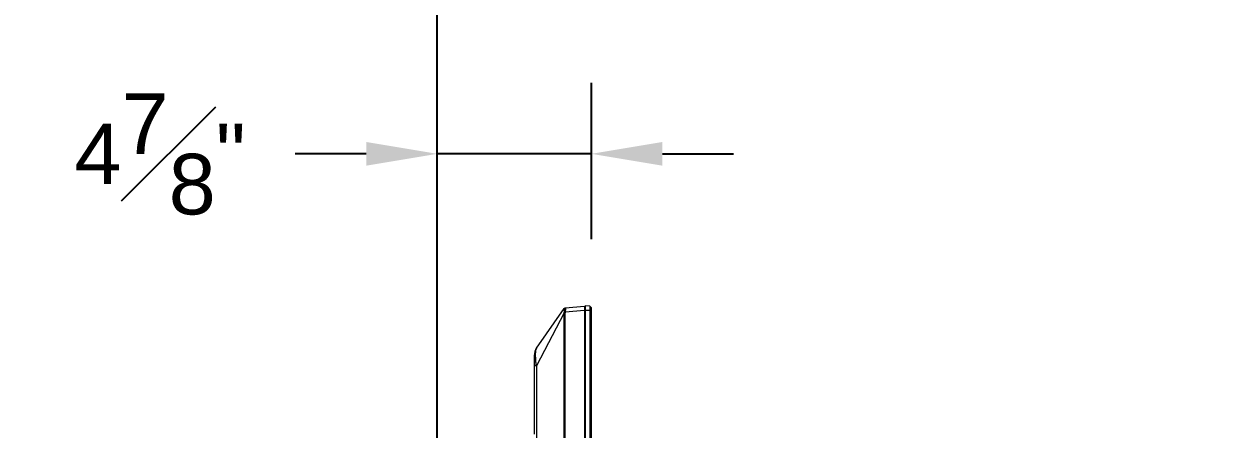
# Model space of a CAD drawing. Extents: x -382 to 1420, y -377 to 265.
# Drawn here: x 383.37 to 421.23, y -150.66 to -137.82 of the extents above; entities that cross this region are included whole.
import ezdxf
from ezdxf import colors
from ezdxf.entities.mleader import LeaderData, LeaderLine
from ezdxf.math import Vec2, Vec3

# ---------------------------------------------------------------- set-up
doc = ezdxf.new("R2010")
doc.units = 0
doc.header["$MEASUREMENT"] = 0
doc.layers.get('DEFPOINTS').update_dxf_attribs({"color": 255, "linetype": 'CONTINUOUS'})
for name, color, linetype in [('AV-Detl-Obje', 84, 'CONTINUOUS'), ('AV-Elev-Dims', 14, 'CONTINUOUS'), ('AV-Elev-Wall', 160, 'CONTINUOUS')]:
    doc.layers.add(name, color=color, linetype=linetype)
doc.styles.get("Standard").update_dxf_attribs({"font": 'arial.ttf'})
doc.dimstyles.new('ARCH-24TO1', dxfattribs={"dimscale": 24, "dimtxt": 0.08, "dimasz": 0.09375, "dimexe": 0.09375, "dimexo": 0.09375, "dimgap": 0.0625, "dimtad": 0, "dimtih": 1, "dimtoh": 1, "dimdec": 3, "dimzin": 3, "dimdsep": 46, "dimlunit": 4, "dimtxsty": 'Standard', "dimcen": -0.0625, "dimclrd": 256, "dimclre": 256, "dimadec": 0, "dimazin": 0, "dimtfac": 1, "dimtdec": 3, "dimtmove": 0, "dimatfit": 3, "dimfxl": 1, "dimtfill": 1, "dimfrac": 1, "dimtolj": 1, "dimtzin": 0, "dimarcsym": 0})

# ---------------------------------------------------------------- blocks, each defined once
blk = doc.blocks.new('*D153')
at = {"layer": 'AV-Elev-Dims', "lineweight": -2, "transparency": 16777216}
for p, q in [((396.463, -144.963), (396.463, -139.69)), ((401.344, -144.647), (401.344, -139.69)), ((394.213, -141.94), (391.963, -141.94)), ((401.344, -141.94), (396.463, -141.94)), ((403.594, -141.94), (405.844, -141.94))]:
    blk.add_line(p, q, dxfattribs=at)
at = {"layer": 'AV-Elev-Dims', "transparency": 16777216}
for points in [[(394.213, -141.565), (394.213, -142.315), (396.463, -141.94)], [(403.594, -141.565), (403.594, -142.315), (401.344, -141.94)]]:
    blk.add_solid(points, dxfattribs=at)
at = {"layer": 'DEFPOINTS', "color": 0, "transparency": 16777216}
for p in [(396.463, -141.94), (401.344, -146.897), (396.463, -147.213)]:
    blk.add_point(p, dxfattribs=at)
at = {"layer": 'AV-Elev-Dims', "color": 0, "transparency": 16777216, "insert": (387.683, -141.94), "char_height": 1.92, "attachment_point": 5, "bg_fill": 3, "box_fill_scale": 1.25, "bg_fill_color": 256, "bg_fill_true_color": 13158600, "bg_fill_transparency": 0}
blk.add_mtext('\\A1;4{\\H1x;\\S7#8;}"', dxfattribs=at)
blk = doc.blocks.new('A$C90a6f177')
at = {"layer": 'AV-Detl-Obje', "lineweight": 0}
for points in [[(0, 0.336), (0, 33.036), (0.052, 33.088)], [(0.052, 33.088), (0.052, 0.284), (0, 0.336)], [(0.217, 32.963), (0, 32.963)], [(0.197, 33.1), (0.197, 0.272), (0.052, 0.284)], [(0.052, 33.088), (0.197, 33.1)], [(0.217, 33.081), (0.217, 0.291), (0.197, 0.291)], [(0.197, 33.081), (0.217, 33.081)], [(0.825, 33.025), (0.825, 33.026), (0.825, 33.026), (0.825, 33.027), (0.825, 33.028), (0.825, 33.029), (0.825, 33.03), (0.826, 33.031), (0.826, 33.033), (0.826, 33.034), (0.826, 33.034), (0.826, 33.035), (0.827, 33.035), (0.827, 33.035), (0.828, 33.035), (0.217, 33.088), (0.217, 0.283)], [(0.217, 32.951), (0.827, 32.898)], [(0.825, 33.025), (0.824, 33.015), (0.824, 33.004), (0.824, 32.993), (0.824, 32.98), (0.824, 32.967), (0.825, 32.954), (0.825, 32.942), (0.825, 32.938), (0.826, 32.925), (0.826, 32.912), (0.826, 32.91), (0.827, 32.898), (0.827, 32.898), (0.827, 32.895), (0.827, 32.893), (0.828, 32.891), (0.828, 32.889), (0.828, 32.887), (0.828, 32.885), (0.828, 32.883), (0.828, 32.88), (0.828, 32.878), (0.828, 32.876)], [(0.837, 32.899), (0.839, 32.899), (0.841, 32.899), (0.843, 32.9), (0.845, 32.9), (0.847, 32.9), (0.849, 32.9), (0.849, 32.9), (0.852, 32.901), (0.854, 32.901), (0.856, 32.901), (0.858, 32.901)], [(0.857, 0.421), (0.857, 32.876), (0.858, 32.885), (0.858, 32.893), (0.858, 32.901)]]:
    blk.add_lwpolyline(points, dxfattribs=at)
for points in [[(1.768, 31.681), (1.768, 31.683), (1.767, 31.689), (1.766, 31.696), (1.764, 31.702), (1.762, 31.708), (1.761, 31.714), (1.759, 31.72), (1.757, 31.725), (1.755, 31.73), (1.753, 31.735), (1.75, 31.74), (1.748, 31.745), (1.745, 31.749), (1.742, 31.753), (1.74, 31.758), (0.858, 33.015), (0.858, 33.016), (0.858, 33.017), (0.857, 33.018, 0.21851), (0.827, 33.035), (0.828, 33.035), (0.829, 33.035), (0.83, 33.035), (0.831, 33.035), (0.832, 33.034), (0.832, 33.034), (0.833, 33.034), (0.834, 33.034), (0.835, 33.033), (0.836, 33.033), (0.837, 33.033, -0.118427), (0.853, 33.022, -0.044172), (0.858, 33.015), (0.857, 33.013), (0.856, 33.011), (0.855, 33.009), (0.855, 33.006), (0.854, 33.004), (0.854, 33.001), (0.854, 32.998), (0.854, 32.995), (0.854, 32.991), (0.855, 32.985), (0.856, 32.979), (0.856, 32.973), (0.857, 32.966), (0.857, 32.958), (0.857, 32.95), (0.857, 32.94), (0.857, 32.929), (0.857, 32.927), (0.857, 32.917), (0.857, 32.909), (0.858, 32.901)], [(0.833, 0.372, -0.043102), (0.828, 0.421), (0.828, 32.876), (0.857, 32.876), (1.74, 31.201), (1.811, 31.201)], [(1.74, 31.758, -0.15359), (1.811, 31.532), (1.811, 29.038)], [(1.768, 31.681), (1.77, 31.67), (1.771, 31.66), (1.772, 31.649), (1.774, 31.637), (1.775, 31.625), (1.775, 31.613), (1.776, 31.6), (1.776, 31.586), (1.776, 31.571), (1.777, 31.555), (1.776, 31.536), (1.776, 31.515), (1.776, 31.5), (1.775, 31.474), (1.775, 31.464), (1.774, 31.443), (1.773, 31.423, -0.020283), (1.763, 31.298, -0.020006), (1.755, 31.249, -0.043101), (1.74, 31.201), (1.74, 4.572)]]:
    blk.add_lwpolyline(points, format="xyb", dxfattribs=at)
blk.add_open_spline([(0.827, 32.898), (0.83, 32.898), (0.834, 32.899), (0.837, 32.899)], degree=3, dxfattribs=at)

msp = doc.modelspace()

# ---------------------------------------------------------------- linework, layer by layer
at = {"layer": 'AV-Elev-Wall'}
msp.add_line((396.46343, -225.46274), (396.46343, -116.46274), dxfattribs=at)

# ---------------------------------------------------------------- leaders
at = {"layer": 'AV-Elev-Dims'}
ml = msp.add_multileader_mtext('Standard', dxfattribs=at)
ml.set_content('NEC E658 65" DISPLAY\\PW CHIEF LTM1U TILT MOUNT', color=256)
ml.set_leader_properties()
ml.build(insert=Vec2(0, 0))
ml.multileader.update_dxf_attribs({"leader_type": 2, "dogleg_length": 0.36, "arrow_head_size": 2.25, "scale": 24})
ctx = ml.context
ctx.base_point, ctx.scale, ctx.char_height, ctx.arrow_head_size, ctx.landing_gap_size, ctx.plane_origin = Vec3(101.57763, -149.09103), 24, 1.875, 2.25, 2.16, Vec3(87.125, -153.41108)
notes = []
notes.append((ctx, [(0, (1, 1, 0), (92.93763, -149.09103), (1, 0), 8.64, [(0, [(87.75, -155.41108), (94.46311, -150.35504), (96.36031, -153.19906), (98.73182, -148.61702)], 0, [])])]))
ctx.mtext.insert, ctx.mtext.width, ctx.mtext.flow_direction = Vec3(103.73763, -148.13754), 39.1374344, 5
for ctx, leaders in notes:
    for number, flags, end, landing, length, lines in leaders:
        leader = LeaderData()
        leader.index, (leader.has_last_leader_line, leader.has_dogleg_vector, leader.attachment_direction) = number, flags
        leader.last_leader_point, leader.dogleg_vector, leader.dogleg_length = Vec3(end), Vec3(landing), length
        for number, points, colour, breaks in lines:
            line = LeaderLine()
            line.index, line.vertices, line.color, line.breaks = number, Vec3.list(points), colors.encode_raw_color(colour), breaks
            leader.lines.append(line)
        ctx.leaders.append(leader)

# ---------------------------------------------------------------- next in the draw order: dimensions: what is measured, and where the dimension line sits
dim = msp.add_linear_dim(base=(396.46343, -141.93977), p1=(401.34448, -146.89693), p2=(396.46343, -147.21274), dimstyle='ARCH-24TO1', dxfattribs=at)
dim.commit()
dim.dimension.update_dxf_attribs({"geometry": '*D153', "text_midpoint": (387.68319, -141.93977)})

# ---------------------------------------------------------------- next in the draw order: block references
at = {"layer": 'AV-Detl-Obje', "lineweight": 0, "xscale": -1}
msp.add_blockref('A$C90a6f177', (401.34448, -179.85944), dxfattribs=at)

doc.saveas('drawing.dxf')
